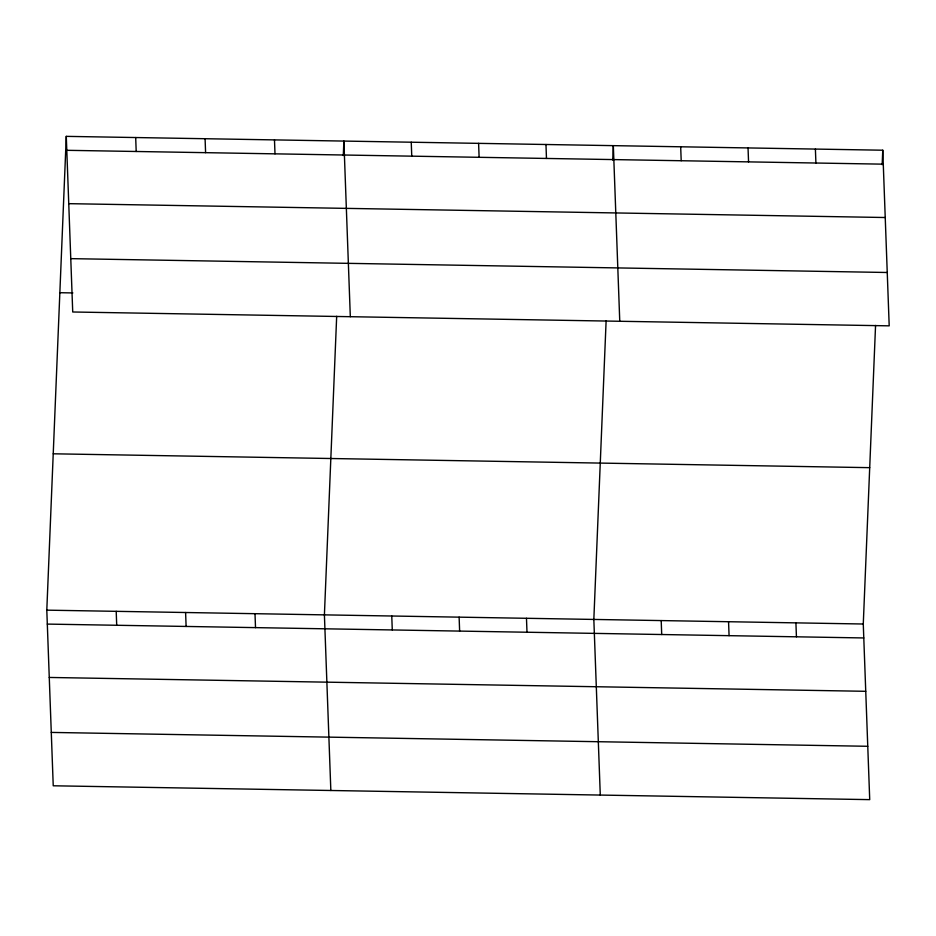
<?xml version="1.0" encoding="UTF-8"?>
<svg xmlns="http://www.w3.org/2000/svg" width="936" height="936" viewBox="0 0 936 936"><rect width="100%" height="100%" fill="white"/><g stroke="black" fill="none" stroke-linecap="round" stroke-linejoin="round"><path stroke-width="1.4" d="M875.558 325.435L863.273 624.008L869.719 799.636L53.235 785.784L46.8 610.155L66.28 136.363L882.765 150.216L889.2 325.845L72.727 311.992L66.28 136.363M336.679 316.286L324.406 614.858L330.841 790.499M343.29 155.551L343.886 141.067L350.321 316.707M606.118 320.861L593.833 619.433L600.28 795.062M612.729 160.126L613.326 145.642L619.761 321.282M882.168 164.689L882.765 150.216M66.795 150.31L883.268 164.163M68.749 203.662L885.222 217.515M70.773 258.64L887.246 272.493M59.857 292.711L72.868 292.933M53.235 453.796L869.708 467.661M46.8 610.155L863.273 624.008M47.315 624.09L863.788 637.954M49.269 677.453L865.741 691.306M51.281 732.42L867.754 746.284M815.396 149.07L815.911 163.016M795.916 622.861L796.431 636.808M748.039 147.935L748.554 161.881M728.559 621.726L729.074 635.661M680.683 146.788L681.197 160.735M661.202 620.58L661.705 634.526M545.969 144.507L546.472 158.441M526.477 618.287L526.991 632.233M478.6 143.36L479.115 157.306M459.12 617.152L459.635 631.098M411.243 142.213L411.758 156.16M391.763 616.005L392.278 629.951M274.482 139.897L274.997 153.843M255.001 613.688L255.516 627.635M205.089 138.715L205.592 152.662M185.597 612.507L186.112 626.453M135.685 137.533L136.2 151.48M116.204 611.325L116.707 625.271"/></g></svg>
